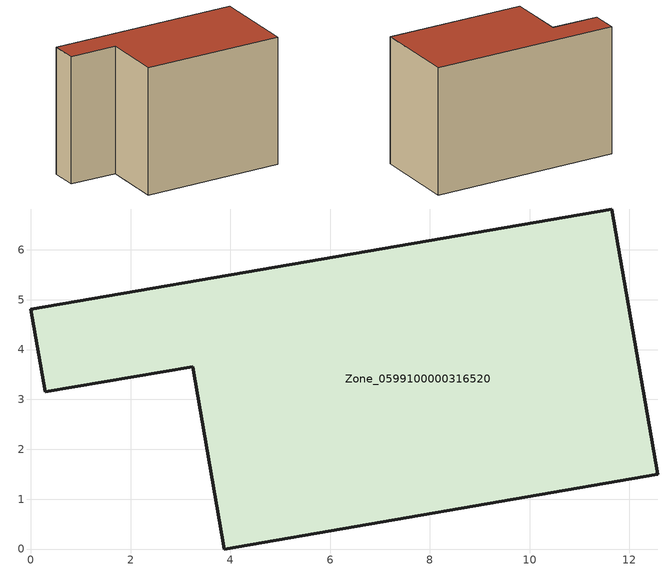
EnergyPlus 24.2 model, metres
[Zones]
Zone_0599100000316520
 floor ground (C_G): 3.25,3.66 0.29,3.15 0,4.81 11.65,6.82 12.57,1.5 3.88,0 z0
 wall outside (C_F): 11.65,6.82 0,4.81 0.29,3.15 3.25,3.66 3.88,0 12.57,1.5 11.65,6.82 z0:8.06
 roof outside (C_R): 3.88,0 12.57,1.5 11.65,6.82 0,4.81 0.29,3.15 3.25,3.66 z8.06
[BUILDING]
Pand.0599100000316520: North Axis=0; Terrain=City; Loads Convergence Tolerance Value=0.04; Temperature Convergence Tolerance Value=0.4; Solar Distribution=FullExterior; Maximum Number of Warmup Days=25; Minimum Number of Warmup Days=1
[Site:Location]
Rotterdam.The.Hague.AP_ZH_NLD Design_Conditions: Latitude=51.96; Longitude=4.45; Time Zone=1; Elevation=-4.5
[SITE:GROUNDTEMPERATURE:BUILDINGSURFACE]
18, 18, 18, 18, 18, 18, 18, 18, 18, 18, 18, 18
[MATERIAL] Thermal Absorptance=0.9; Solar Absorptance=0.7; Visible Absorptance=0.7
Name | Roughness | Thickness | Conductivity | Density | Specific Heat
G.TI.1975-1991 | MediumSmooth | 0.15 | 0.288461 | 540 | 1210
F.TI.1975-1991 | Rough | 0.3 | 0.230769 | 1920 | 840
R.TI.1975-1991 | MediumRough | 0.2 | 0.153846 | 1500 | 1000
[CONSTRUCTION]
C_G: G.TI.1975-1991
C_F: F.TI.1975-1991
C_R: R.TI.1975-1991
[ZONE]
Zone_0599100000316520: Type=1; Multiplier=1; Ceiling Height=Autocalculate; Volume=Autocalculate; Floor Area=autocalculate; Part of Total Floor Area=Yes
[ZONEINFILTRATION:DESIGNFLOWRATE]
Infil_Zone_0599100000316520: Zone or ZoneList or Space or SpaceList=Zone_0599100000316520; Schedule=AlwaysOn; Design Flow Rate Calculation Method=Flow/Area; Flow Rate per Floor Area=0.003; Constant Term Coefficient=1; Temperature Term Coefficient=0; Velocity Term Coefficient=0; Velocity Squared Term Coefficient=0
[HVACTEMPLATE:ZONE:IDEALLOADSAIRSYSTEM]
Zone_0599100000316520: Maximum Heating Supply Air Temperature=50; Minimum Cooling Supply Air Temperature=13; Maximum Heating Supply Air Humidity Ratio=0.0156; Minimum Cooling Supply Air Humidity Ratio=0.0077; Heating Limit=NoLimit; Cooling Limit=NoLimit; Dehumidification Control Type=ConstantSensibleHeatRatio; Cooling Sensible Heat Ratio=0.7; Dehumidification Setpoint=60; Humidification Control Type=None; Humidification Setpoint=30; Outdoor Air Method=None; Outdoor Air Flow Rate per Person=0.00944; Outdoor Air Flow Rate per Zone Floor Area=0; Outdoor Air Flow Rate per Zone=0; Demand Controlled Ventilation Type=None; Outdoor Air Economizer Type=NoEconomizer; Heat Recovery Type=None; Sensible Heat Recovery Effectiveness=0.7; Latent Heat Recovery Effectiveness=0.65
[ZONECONTROL:THERMOSTAT]
ThermostatControl_Zone_0599100000316520: Zone or ZoneList=Zone_0599100000316520; Control Type Schedule=DualSetpointControlType; Control 1=Thermostat_Zone_0599100000316520; Temperature Difference Between Cutout And Setpoint=0
[THERMOSTATSETPOINT:DUALSETPOINT]
Thermostat_Zone_0599100000316520: Heating Setpoint Temperature Schedule=HeatingSetpoint_Zone_0599100000316520; Cooling Setpoint Temperature Schedule=CoolingSetpoint_Zone_0599100000316520
[SCHEDULE:COMPACT]
HeatingSetpoint_Zone_0599100000316520: Through: 12/31, For: AllDays, Until: 24:00, 21
CoolingSetpoint_Zone_0599100000316520: Through: 12/31, For: AllDays, Until: 24:00, 24
DualSetpointControlType: Through: 12/31, For: AllDays, Until: 24:00, 4
AlwaysOn: Through: 12/31, For: AllDays, Until: 24:00, 1
